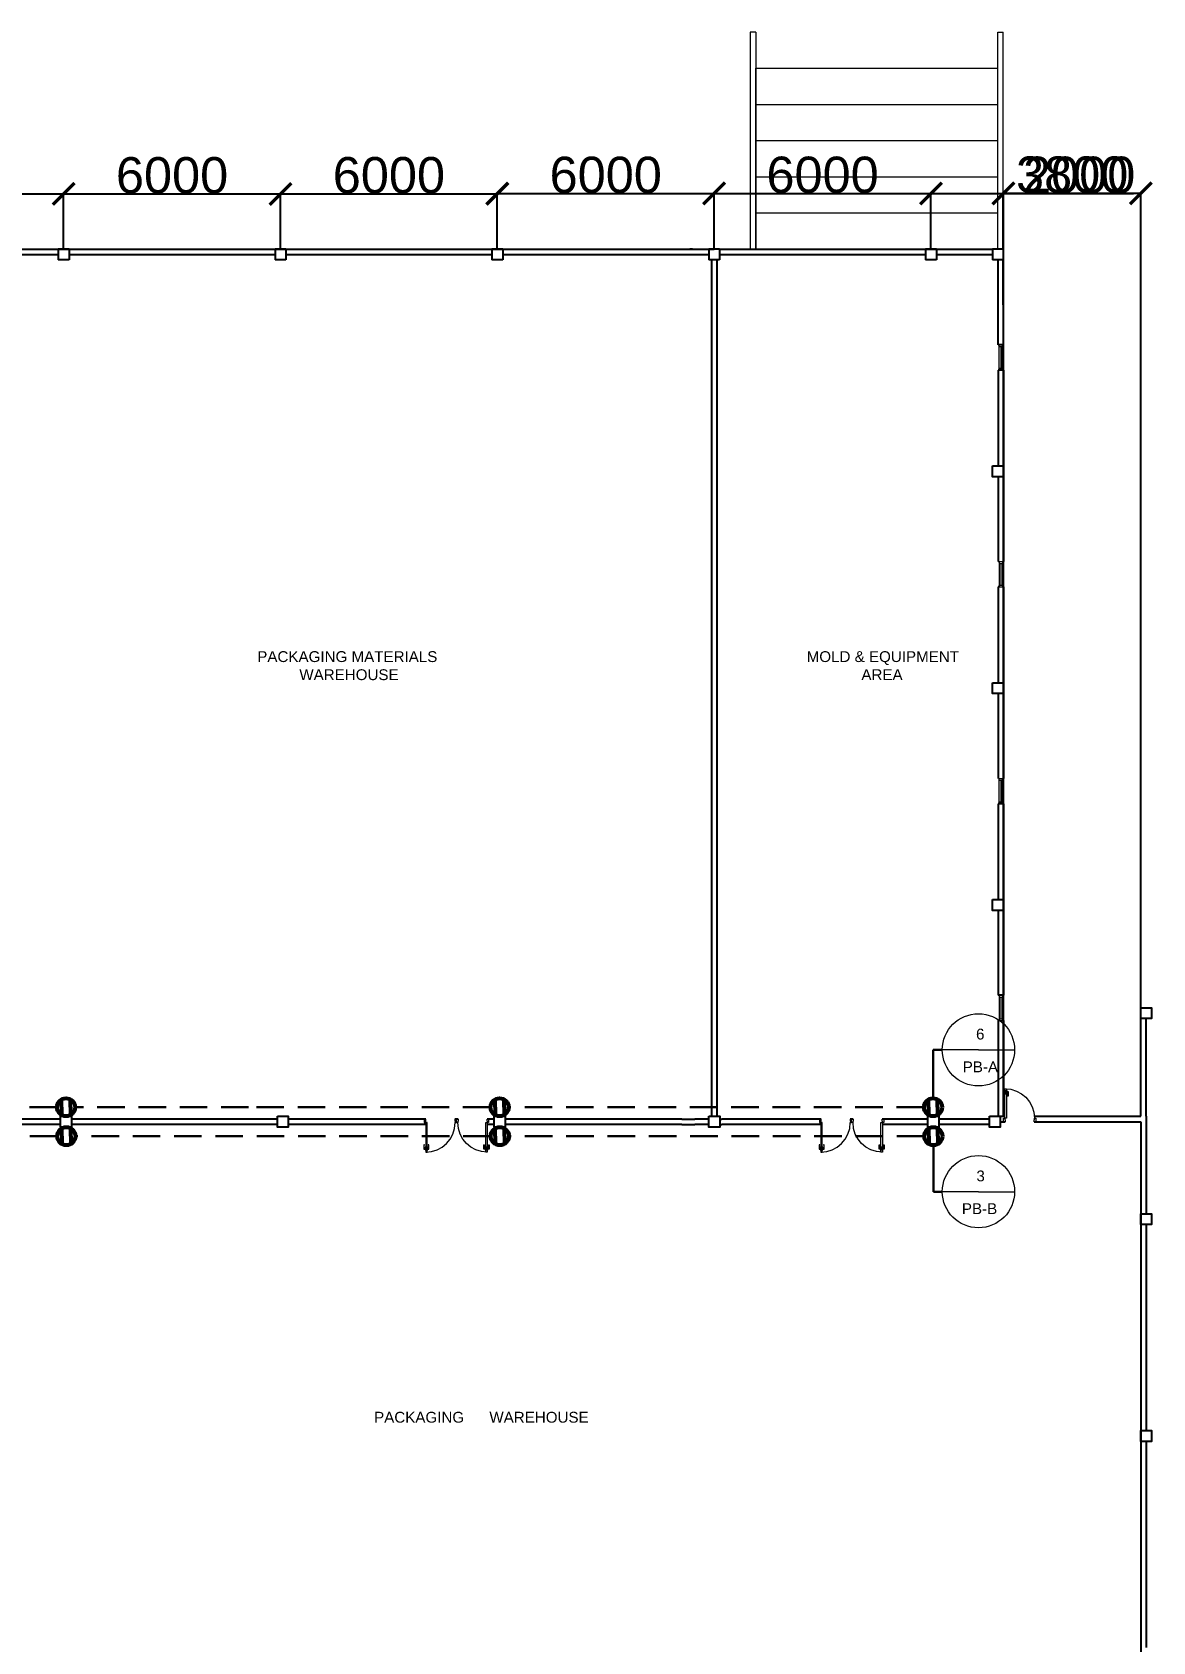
# Model space of a CAD drawing. Header units: millimetres. Extents: x 3339 to 2017737, y 4955 to 2748989.
# Drawn here: x 1218557 to 1249565, y 1545110 to 1589651 of the extents above; entities that cross this region are included whole.
import ezdxf

# ---------------------------------------------------------------- set-up
doc = ezdxf.new("R2010")
doc.units = ezdxf.units.MM
doc.header["$LTSCALE"] = 30
doc.linetypes.add('DASHEDX2', pattern=[38.1, 25.4, -12.7])
for name, color, linetype, lineweight in [('A-DETL-GENF', 92, 'Continuous', 13), ('A-DOOR', 31, 'Continuous', 13), ('A-GLAZ', 151, 'Continuous', 13), ('P. LINE', 50, 'Continuous', 30), ('P. LINES', 151, 'DASHEDX2', 30), ('PANNEL', 255, 'Continuous', 5), ('POWER_BLOCK', 250, 'Continuous', 53), ('STAIR', 1, 'Continuous', 5), ('T-WAL', 4, 'Continuous', 5)]:
    doc.layers.add(name, color=color, linetype=linetype, lineweight=lineweight)
doc.layers.add('MACHINE LAYOUT', color=8, linetype='Continuous')
doc.layers.add('POSTE', color=50, linetype='Continuous')
doc.styles.get("Standard").update_dxf_attribs({"font": 'arial.ttf'})
doc.dimstyles.new('ISO-25', dxfattribs={"dimtxt": 1000, "dimasz": 600, "dimexe": 1.25, "dimexo": 0.625, "dimtad": 1, "dimtxsty": 'Standard', "dimblk": 'ARCHTICK', "dimcen": 2.5, "dimclrd": 4, "dimadec": 0, "dimazin": 0, "dimtfac": 1, "dimtmove": 0, "dimatfit": 3, "dimfxl": 1, "dimarcsym": 0})

# ---------------------------------------------------------------- blocks, each defined once
blk = doc.blocks.new('POSTE.COM')
at = {"layer": 'POSTE'}
blk.add_lwpolyline([(-300, 300), (0, 300), (0, 0), (-300, 0)], close=True, dxfattribs=at)
blk = doc.blocks.new('POSTE bot left')
at = {"layer": 'POSTE'}
blk.add_lwpolyline([(0, 300), (300, 300), (300, 0), (0, 0)], close=True, dxfattribs=at)
blk = doc.blocks.new('Poste 3')
at = {"layer": 'POSTE'}
blk.add_lwpolyline([(0, 0), (300, 0), (300, -300), (0, -300)], close=True, dxfattribs=at)
blk = doc.blocks.new('D4')
at = {"layer": 'A-DETL-GENF'}
for p, q in [((-1072, -29), (-1072, -112)), ((-1052, -29), (-1072, -29)), ((-1060, -41), (-1072, -30)), ((-1072, -112), (-1060, -112)), ((-1059, -112), (-1072, -112)), ((-1072, -112), (-1072, -150)), ((-1072, -150), (-1059, -150)), ((-1060, -112), (-1060, -41)), ((-1060, -41), (-1052, -41)), ((-1059, -150), (-1059, -112)), ((-1059, -115), (-1059, -147)), ((-1027, -115), (-1059, -115)), ((-1059, -147), (-1027, -147)), ((-1052, -41), (-1052, -29)), ((-1021, -74), (-1027, -80)), ((-1027, -80), (-1027, -182)), ((-1027, -147), (-1027, -115)), ((-1027, -182), (-1021, -188)), ((-1021, -188), (-1021, -74)), ((-974, -80), (-981, -74)), ((-981, -74), (-981, -188)), ((-981, -188), (-974, -182)), ((-974, -182), (-974, -80)), ((-943, -115), (-974, -115)), ((-974, -115), (-974, -147)), ((-974, -147), (-943, -147)), ((-930, -29), (-949, -29)), ((-949, -29), (-949, -41)), ((-949, -41), (-941, -41)), ((-943, -112), (-943, -150)), ((-930, -112), (-943, -112)), ((-943, -147), (-943, -115)), ((-943, -150), (-930, -150)), ((-941, -41), (-930, -30)), ((-941, -41), (-941, -112)), ((-941, -112), (-930, -112)), ((-930, -112), (-930, -29)), ((-930, -150), (-930, -112))]:
    blk.add_line(p, q, dxfattribs=at)
at = {"layer": 'A-DOOR', "lineweight": 18}
for p, q in [((-1059, 683), (-1024, 683)), ((-1014, 683), (-1059, 683)), ((-1059, 683), (-1059, 583)), ((-1059, 583), (-1024, 583)), ((-1024, 583), (-1024, 626)), ((-1024, 626), (-1014, 626)), ((-981, 583), (-1021, 583)), ((-1021, 583), (-1021, -231)), ((-1014, 626), (-1014, 683)), ((-981, -231), (-981, 583)), ((-169, 683), (-214, 683)), ((-214, 683), (-214, 626)), ((-214, 626), (-204, 626)), ((-204, 683), (-169, 683)), ((-204, 626), (-204, 583)), ((-204, 583), (-169, 583)), ((-169, 583), (-169, 683)), ((-1021, -231), (-981, -231))]:
    blk.add_line(p, q, dxfattribs=at)
at = {"layer": 'A-DOOR'}
blk.add_arc((-1021, 583), 814, 270, 0, dxfattribs=at)
blk = doc.blocks.new('DOOR')
at = {"layer": 'A-DOOR', "xscale": -1}
blk.add_blockref('D4', (-1059, -683), dxfattribs=at)
blk = doc.blocks.new('D2')
at = {"layer": 'T-WAL', "xscale": -1, "rotation": 270}
blk.add_blockref('DOOR', (0, 0), dxfattribs=at)
at = {"layer": 'T-WAL', "rotation": 270}
blk.add_blockref('DOOR', (0, -1780), dxfattribs=at)
blk = doc.blocks.new('WEWED')
at = {"layer": 'STAIR'}
for p, q in [((-7000, 6000), (-7000, 0)), ((-6850, 6000), (-7000, 6000)), ((-6850, 6000), (-6850, 0)), ((-150, 0), (-150, 6000)), ((-150, 6000), (0, 6000)), ((0, 0), (0, 6000)), ((-6850, 4000), (-6850, 5000)), ((-6850, 5000), (-150, 5000)), ((-6850, 3000), (-6850, 4000)), ((-6850, 4000), (-150, 4000)), ((-6850, 2000), (-6850, 3000)), ((-6850, 3000), (-150, 3000)), ((-6850, 1000), (-6850, 2000)), ((-6850, 2000), (-150, 2000)), ((-6850, 0), (-6850, 1000)), ((-6850, 1000), (-150, 1000)), ((-6850, 0), (-7000, 0)), ((-150, 0), (0, 0))]:
    blk.add_line(p, q, dxfattribs=at)
blk = doc.blocks.new('POSTE')
for p, q in [((300, 300), (0, 300)), ((300, 0), (300, 300)), ((300, 0), (300, 0))]:
    blk.add_line(p, q)
blk.add_lwpolyline([(300, 0), (0, 0), (0, 300)])
blk = doc.blocks.new('_ArchTick')
at = {"color": 0, "linetype": 'ByBlock', "const_width": 0.15}
blk.add_lwpolyline([(-0.5, -0.5), (0.5, 0.5)], dxfattribs=at)
blk = doc.blocks.new('*D192')
at = {"layer": 'Defpoints', "color": 0, "transparency": 16777216}
for p in [(1219427, 1585175), (1213427, 1583651), (1219427, 1583651)]:
    blk.add_point(p, dxfattribs=at)
at = {"layer": 'MACHINE LAYOUT', "color": 0, "lineweight": -2, "transparency": 16777216}
for p, q in [((1213427, 1583652), (1213427, 1585176)), ((1219427, 1583652), (1219427, 1585176))]:
    blk.add_line(p, q, dxfattribs=at)
at = {"layer": 'MACHINE LAYOUT', "color": 4, "lineweight": -2, "transparency": 16777216}
blk.add_line((1213427, 1585175), (1219427, 1585175), dxfattribs=at)
at = {"layer": 'MACHINE LAYOUT', "color": 4, "lineweight": -2, "transparency": 16777216, "xscale": 600, "yscale": 600, "zscale": 600, "rotation": 180}
blk.add_blockref('_ArchTick', (1213427, 1585175), dxfattribs=at)
at = {"layer": 'MACHINE LAYOUT', "color": 4, "lineweight": -2, "transparency": 16777216, "xscale": 600, "yscale": 600, "zscale": 600}
blk.add_blockref('_ArchTick', (1219427, 1585175), dxfattribs=at)
at = {"layer": 'MACHINE LAYOUT', "color": 0, "transparency": 16777216, "insert": (1216427, 1585686), "char_height": 1000, "attachment_point": 5}
blk.add_mtext('6000', dxfattribs=at)
blk = doc.blocks.new('*D193')
at = {"layer": 'Defpoints', "color": 0, "transparency": 16777216}
for p in [(1225427, 1585175), (1219427, 1583651), (1225427, 1583651)]:
    blk.add_point(p, dxfattribs=at)
at = {"layer": 'MACHINE LAYOUT', "color": 0, "lineweight": -2, "transparency": 16777216}
for p, q in [((1219427, 1583652), (1219427, 1585177)), ((1225427, 1583652), (1225427, 1585177))]:
    blk.add_line(p, q, dxfattribs=at)
at = {"layer": 'MACHINE LAYOUT', "color": 4, "lineweight": -2, "transparency": 16777216}
blk.add_line((1219427, 1585175), (1225427, 1585175), dxfattribs=at)
at = {"layer": 'MACHINE LAYOUT', "color": 4, "lineweight": -2, "transparency": 16777216, "xscale": 600, "yscale": 600, "zscale": 600, "rotation": 180}
blk.add_blockref('_ArchTick', (1219427, 1585175), dxfattribs=at)
at = {"layer": 'MACHINE LAYOUT', "color": 4, "lineweight": -2, "transparency": 16777216, "xscale": 600, "yscale": 600, "zscale": 600}
blk.add_blockref('_ArchTick', (1225427, 1585175), dxfattribs=at)
at = {"layer": 'MACHINE LAYOUT', "color": 0, "transparency": 16777216, "insert": (1222427, 1585687), "char_height": 1000, "attachment_point": 5}
blk.add_mtext('6000', dxfattribs=at)
blk = doc.blocks.new('*D194')
at = {"layer": 'Defpoints', "color": 0, "transparency": 16777216}
for p in [(1231427, 1585178), (1225427, 1583651), (1231427, 1583651)]:
    blk.add_point(p, dxfattribs=at)
at = {"layer": 'MACHINE LAYOUT', "color": 0, "lineweight": -2, "transparency": 16777216}
for p, q in [((1225427, 1583652), (1225427, 1585179)), ((1231427, 1583652), (1231427, 1585179))]:
    blk.add_line(p, q, dxfattribs=at)
at = {"layer": 'MACHINE LAYOUT', "color": 4, "lineweight": -2, "transparency": 16777216}
blk.add_line((1225427, 1585178), (1231427, 1585178), dxfattribs=at)
at = {"layer": 'MACHINE LAYOUT', "color": 4, "lineweight": -2, "transparency": 16777216, "xscale": 600, "yscale": 600, "zscale": 600, "rotation": 180}
blk.add_blockref('_ArchTick', (1225427, 1585178), dxfattribs=at)
at = {"layer": 'MACHINE LAYOUT', "color": 4, "lineweight": -2, "transparency": 16777216, "xscale": 600, "yscale": 600, "zscale": 600}
blk.add_blockref('_ArchTick', (1231427, 1585178), dxfattribs=at)
at = {"layer": 'MACHINE LAYOUT', "color": 0, "transparency": 16777216, "insert": (1228427, 1585689), "char_height": 1000, "attachment_point": 5}
blk.add_mtext('6000', dxfattribs=at)
blk = doc.blocks.new('*D195')
at = {"layer": 'Defpoints', "color": 0, "transparency": 16777216}
for p in [(1237427, 1585187), (1231427, 1583651), (1237427, 1583651)]:
    blk.add_point(p, dxfattribs=at)
at = {"layer": 'MACHINE LAYOUT', "color": 0, "lineweight": -2, "transparency": 16777216}
for p, q in [((1231427, 1583652), (1231427, 1585188)), ((1237427, 1583652), (1237427, 1585188))]:
    blk.add_line(p, q, dxfattribs=at)
at = {"layer": 'MACHINE LAYOUT', "color": 4, "lineweight": -2, "transparency": 16777216}
blk.add_line((1231427, 1585187), (1237427, 1585187), dxfattribs=at)
at = {"layer": 'MACHINE LAYOUT', "color": 4, "lineweight": -2, "transparency": 16777216, "xscale": 600, "yscale": 600, "zscale": 600, "rotation": 180}
blk.add_blockref('_ArchTick', (1231427, 1585187), dxfattribs=at)
at = {"layer": 'MACHINE LAYOUT', "color": 4, "lineweight": -2, "transparency": 16777216, "xscale": 600, "yscale": 600, "zscale": 600}
blk.add_blockref('_ArchTick', (1237427, 1585187), dxfattribs=at)
at = {"layer": 'MACHINE LAYOUT', "color": 0, "transparency": 16777216, "insert": (1234427, 1585698), "char_height": 1000, "attachment_point": 5}
blk.add_mtext('6000', dxfattribs=at)
blk = doc.blocks.new('*D196')
at = {"layer": 'Defpoints', "color": 0, "transparency": 16777216}
for p in [(1243427, 1585189), (1237427, 1583651), (1243427, 1583651)]:
    blk.add_point(p, dxfattribs=at)
at = {"layer": 'MACHINE LAYOUT', "color": 0, "lineweight": -2, "transparency": 16777216}
for p, q in [((1237427, 1583652), (1237427, 1585190)), ((1243427, 1583652), (1243427, 1585190))]:
    blk.add_line(p, q, dxfattribs=at)
at = {"layer": 'MACHINE LAYOUT', "color": 4, "lineweight": -2, "transparency": 16777216}
blk.add_line((1237427, 1585189), (1243427, 1585189), dxfattribs=at)
at = {"layer": 'MACHINE LAYOUT', "color": 4, "lineweight": -2, "transparency": 16777216, "xscale": 600, "yscale": 600, "zscale": 600, "rotation": 180}
blk.add_blockref('_ArchTick', (1237427, 1585189), dxfattribs=at)
at = {"layer": 'MACHINE LAYOUT', "color": 4, "lineweight": -2, "transparency": 16777216, "xscale": 600, "yscale": 600, "zscale": 600}
blk.add_blockref('_ArchTick', (1243427, 1585189), dxfattribs=at)
at = {"layer": 'MACHINE LAYOUT', "color": 0, "transparency": 16777216, "insert": (1240427, 1585700), "char_height": 1000, "attachment_point": 5}
blk.add_mtext('6000', dxfattribs=at)
blk = doc.blocks.new('W1')
at = {"layer": 'A-GLAZ'}
for p, q in [((100, 650), (0, 650)), ((50, 50), (50, 650)), ((100, 50), (0, 50)), ((100, 0), (0, 0))]:
    blk.add_line(p, q, dxfattribs=at)
blk.add_lwpolyline([(100, 0), (100, 700), (0, 700), (0, 0)], dxfattribs=at)
blk = doc.blocks.new('*D209')
at = {"layer": 'Defpoints', "color": 0, "transparency": 16777216}
for p in [(1245427, 1585190), (1243427, 1583651), (1245427, 1583651)]:
    blk.add_point(p, dxfattribs=at)
at = {"layer": 'MACHINE LAYOUT', "color": 0, "lineweight": -2, "transparency": 16777216}
for p, q in [((1243427, 1583652), (1243427, 1585191)), ((1245427, 1583652), (1245427, 1585191))]:
    blk.add_line(p, q, dxfattribs=at)
at = {"layer": 'MACHINE LAYOUT', "color": 4, "lineweight": -2, "transparency": 16777216}
for p, q in [((1243427, 1585190), (1245427, 1585190)), ((1245427, 1585190), (1249028, 1585190))]:
    blk.add_line(p, q, dxfattribs=at)
at = {"layer": 'MACHINE LAYOUT', "color": 4, "lineweight": -2, "transparency": 16777216, "xscale": 600, "yscale": 600, "zscale": 600, "rotation": 180}
blk.add_blockref('_ArchTick', (1243427, 1585190), dxfattribs=at)
at = {"layer": 'MACHINE LAYOUT', "color": 4, "lineweight": -2, "transparency": 16777216, "xscale": 600, "yscale": 600, "zscale": 600}
blk.add_blockref('_ArchTick', (1245427, 1585190), dxfattribs=at)
at = {"layer": 'MACHINE LAYOUT', "color": 0, "transparency": 16777216, "insert": (1247527, 1585701), "char_height": 1000, "attachment_point": 5}
blk.add_mtext('2000', dxfattribs=at)
blk = doc.blocks.new('*D210')
at = {"layer": 'Defpoints', "color": 0, "transparency": 16777216}
for p in [(1249233, 1585194), (1245433, 1559651), (1249233, 1559651)]:
    blk.add_point(p, dxfattribs=at)
at = {"layer": 'MACHINE LAYOUT', "color": 0, "lineweight": -2, "transparency": 16777216}
for p, q in [((1245433, 1559652), (1245433, 1585195)), ((1249233, 1559652), (1249233, 1585195))]:
    blk.add_line(p, q, dxfattribs=at)
at = {"layer": 'MACHINE LAYOUT', "color": 4, "lineweight": -2, "transparency": 16777216}
blk.add_line((1245433, 1585194), (1249233, 1585194), dxfattribs=at)
at = {"layer": 'MACHINE LAYOUT', "color": 4, "lineweight": -2, "transparency": 16777216, "xscale": 600, "yscale": 600, "zscale": 600, "rotation": 180}
blk.add_blockref('_ArchTick', (1245433, 1585194), dxfattribs=at)
at = {"layer": 'MACHINE LAYOUT', "color": 4, "lineweight": -2, "transparency": 16777216, "xscale": 600, "yscale": 600, "zscale": 600}
blk.add_blockref('_ArchTick', (1249233, 1585194), dxfattribs=at)
at = {"layer": 'MACHINE LAYOUT', "color": 0, "transparency": 16777216, "insert": (1247333, 1585706), "char_height": 1000, "attachment_point": 5}
blk.add_mtext('3800', dxfattribs=at)
blk = doc.blocks.new('P BLC')
at = {"layer": 'POWER_BLOCK'}
for p, q in [((0, 217), (0, 433)), ((0, 217), (0, 0)), ((250, 217), (250, 433)), ((250, 217), (250, 0))]:
    blk.add_line(p, q, dxfattribs=at)
blk.add_circle((125, 217), 250, dxfattribs=at)

msp = doc.modelspace()

# ---------------------------------------------------------------- linework, layer by layer
at = {"layer": 'MACHINE LAYOUT', "transparency": 33554585}
for p, q in [((1213426.773, 1583651.263), (1219276.773, 1583651.263)), ((1213576.773, 1583501.263), (1219276.773, 1583501.263)), ((1219276.773, 1583651.263), (1219426.773, 1583651.263)), ((1219426.773, 1583651.263), (1225426.773, 1583651.263)), ((1219426.773, 1583651.263), (1225276.773, 1583651.263)), ((1219576.773, 1583501.263), (1225276.773, 1583501.263)), ((1225426.773, 1583651.263), (1231276.773, 1583651.263)), ((1225576.773, 1583501.263), (1231276.773, 1583501.263)), ((1231276.773, 1583651.263), (1231426.773, 1583651.263)), ((1231426.773, 1583651.263), (1237276.773, 1583651.263)), ((1231576.773, 1583501.263), (1237276.773, 1583501.263)), ((1236826.773, 1583651.263), (1236751.773, 1583651.263)), ((1237276.773, 1583651.263), (1237426.773, 1583651.263)), ((1237576.773, 1583651.263), (1243276.773, 1583651.263)), ((1237576.773, 1583501.263), (1243276.773, 1583501.263)), ((1243276.773, 1583651.263), (1245035.272, 1583651.263)), ((1243276.773, 1583651.263), (1243426.773, 1583651.263)), ((1243426.773, 1583651.263), (1245126.773, 1583651.263)), ((1243576.773, 1583501.263), (1245035.272, 1583501.263)), ((1245035.272, 1583501.263), (1245126.773, 1583501.263)), ((1237351.773, 1583351.263), (1237351.773, 1559652.125)), ((1237501.773, 1583351.263), (1237501.773, 1559652.125)), ((1245282.887, 1583201.263), (1245282.887, 1583351.263)), ((1245282.887, 1583051.263), (1245282.887, 1583201.263)), ((1245282.887, 1581001.263), (1245282.887, 1583051.263)), ((1245426.457, 1583201.263), (1245426.773, 1583201.263)), ((1245426.773, 1583201.263), (1245426.773, 1583351.263)), ((1245431.411, 1581001.263), (1245426.773, 1583201.263)), ((1245432.887, 1581001.263), (1245282.887, 1581001.263)), ((1245282.887, 1580301.263), (1245282.887, 1577651.263)), ((1245432.887, 1580301.263), (1245282.887, 1580301.263)), ((1245432.887, 1580301.263), (1245432.887, 1575001.263)), ((1245432.887, 1577651.263), (1245432.887, 1580301.263)), ((1245132.887, 1577351.263), (1245132.887, 1577651.263)), ((1245282.887, 1577351.263), (1245282.887, 1575001.263)), ((1245310.915, 1575001.263), (1245282.887, 1575001.263)), ((1245432.887, 1575001.263), (1245410.915, 1575001.263)), ((1245282.887, 1574301.263), (1245282.887, 1571651.263)), ((1245310.915, 1574301.263), (1245282.887, 1574301.263)), ((1245432.887, 1574301.263), (1245410.915, 1574301.263)), ((1245432.887, 1574301.263), (1245432.887, 1569001.263)), ((1245432.887, 1571651.263), (1245432.887, 1574301.263)), ((1245282.887, 1571351.263), (1245282.887, 1569001.263)), ((1245282.887, 1568301.263), (1245282.887, 1565651.263)), ((1245432.887, 1568301.263), (1245282.887, 1568301.263)), ((1245432.887, 1568301.263), (1245432.887, 1563001.263)), ((1245432.887, 1565651.263), (1245432.887, 1568301.263)), ((1245132.887, 1565351.263), (1245132.887, 1565651.263)), ((1245282.887, 1565351.263), (1245282.887, 1563001.263)), ((1245432.887, 1563001.263), (1245282.887, 1563001.263)), ((1245282.887, 1562301.263), (1245282.887, 1559651.263)), ((1245432.887, 1562301.263), (1245432.887, 1559651.263)), ((1245432.887, 1559651.263), (1245432.887, 1562301.263)), ((1249232.886, 1559651.263), (1249232.886, 1562353.979)), ((1249382.886, 1559651.263), (1249382.886, 1562353.979)), ((1219341.386, 1559576.263), (1215876.223, 1559576.263)), ((1219341.386, 1559426.263), (1215876.223, 1559426.263)), ((1219341.386, 1559651.263), (1219641.386, 1559651.263)), ((1225341.386, 1559576.263), (1219641.386, 1559576.263)), ((1225341.386, 1559426.263), (1219641.386, 1559426.263)), ((1225341.386, 1559651.263), (1225641.386, 1559651.263)), ((1229451.896, 1559576.263), (1225641.386, 1559576.263)), ((1229444.896, 1559426.263), (1225641.386, 1559426.263)), ((1230341.896, 1559576.263), (1230251.896, 1559576.263)), ((1231341.386, 1559576.263), (1231141.896, 1559576.263)), ((1231341.386, 1559426.263), (1231148.896, 1559426.263)), ((1231341.386, 1559651.263), (1231641.386, 1559651.263)), ((1236534.829, 1559576.263), (1231641.386, 1559576.263)), ((1236534.829, 1559426.263), (1231641.386, 1559426.263)), ((1236534.829, 1559576.263), (1236888.284, 1559576.263)), ((1236534.829, 1559426.263), (1236888.284, 1559426.263)), ((1236834.829, 1559576.263), (1236888.284, 1559576.263)), ((1236834.829, 1559426.263), (1236888.284, 1559426.263)), ((1237281.754, 1559576.263), (1236888.284, 1559576.263)), ((1237281.754, 1559426.263), (1236888.284, 1559426.263)), ((1237581.754, 1559576.263), (1237641.386, 1559576.263)), ((1237581.754, 1559426.263), (1237641.386, 1559426.263)), ((1240386.386, 1559576.263), (1237641.386, 1559576.263)), ((1240379.386, 1559426.263), (1237641.386, 1559426.263)), ((1241276.386, 1559576.263), (1241186.386, 1559576.263)), ((1243341.386, 1559576.263), (1242076.386, 1559576.263)), ((1243341.386, 1559426.263), (1242083.386, 1559426.263)), ((1245041.386, 1559576.263), (1243641.386, 1559576.263)), ((1245041.386, 1559426.263), (1243641.386, 1559426.263)), ((1245041.386, 1559351.263), (1245041.386, 1559651.263)), ((1245341.386, 1559651.263), (1245474.212, 1559651.263)), ((1245341.386, 1559501.263), (1245481.212, 1559501.263)), ((1246281.212, 1559501.263), (1248991.386, 1559501.263)), ((1246286.675, 1559651.263), (1248991.386, 1559651.263)), ((1248991.386, 1559651.263), (1249232.886, 1559651.263)), ((1248991.386, 1559501.263), (1249232.886, 1559501.263)), ((1249232.886, 1559501.263), (1249232.886, 1542801.263)), ((1249232.886, 1559501.263), (1249232.886, 1542801.263)), ((1249382.886, 1559651.263), (1249382.886, 1556953.979)), ((1249382.886, 1556653.979), (1249382.886, 1550953.979)), ((1249382.886, 1550653.979), (1249382.886, 1544953.979))]:
    msp.add_line(p, q, dxfattribs=at)
at = {"layer": 'P. LINE'}
for p, q in [((1243484.624, 1560779.781), (1243484.624, 1561490.45)), ((1243484.624, 1561490.45), (1243740.337, 1561490.45)), ((1243484.624, 1560151.263), (1243484.624, 1560779.781)), ((1243491.828, 1558851.263), (1243491.828, 1558464.346)), ((1243491.828, 1558464.346), (1243491.828, 1557565.693)), ((1243491.828, 1557565.693), (1243740.337, 1557565.693))]:
    msp.add_line(p, q, dxfattribs=at)
at = {"layer": 'P. LINES'}
for p, q in [((1219244.234, 1559901.263), (1213119.598, 1559901.263)), ((1224545.848, 1559901.263), (1219744.234, 1559901.263)), ((1231239.094, 1559901.263), (1224545.848, 1559901.263)), ((1243234.624, 1559901.263), (1231739.094, 1559901.263)), ((1219251.438, 1559101.263), (1213176.467, 1559101.263)), ((1231246.298, 1559101.263), (1219751.438, 1559101.263)), ((1243241.828, 1559101.263), (1231746.298, 1559101.263))]:
    msp.add_line(p, q, dxfattribs=at)
at = {"layer": 'PANNEL'}
for p, q in [((1244740.337, 1561490.45), (1243740.337, 1561490.45)), ((1244740.337, 1561490.45), (1245740.337, 1561490.45)), ((1244740.337, 1557565.693), (1243740.337, 1557565.693)), ((1244740.337, 1557565.693), (1245740.337, 1557565.693))]:
    msp.add_line(p, q, dxfattribs=at)
for centre in [(1244740.337, 1561490.45), (1244740.337, 1557565.693)]:
    msp.add_circle(centre, 1000, dxfattribs=at)

# ---------------------------------------------------------------- block references
at = {"layer": 'MACHINE LAYOUT', "transparency": 33554585, "xscale": -1, "rotation": 180}
for p in [(1219276.773, 1583651.263), (1225276.773, 1583651.263), (1231276.773, 1583651.263), (1237276.773, 1583651.263), (1243276.773, 1583651.263), (1245126.773, 1583651.263)]:
    msp.add_blockref('POSTE', p, dxfattribs=at)
at = {"layer": 'MACHINE LAYOUT', "transparency": 33554585}
for name, p, rotation in [('W1', (1245407.739, 1581001.263), 180), ('W1', (1245410.915, 1575001.263), 180), ('W1', (1245407.695, 1569001.263), 180), ('W1', (1245412.049, 1563001.263), 180), ('DOOR', (1245436.212, 1559501.263), 180), ('D2', (1229406.896, 1559576.263), 90), ('D2', (1240341.386, 1559576.263), 90)]:
    msp.add_blockref(name, p, dxfattribs=dict(at, rotation=rotation))
for name, p in [('POSTE bot left', (1245132.887, 1577351.263)), ('POSTE bot left', (1245132.887, 1571351.263)), ('POSTE bot left', (1245132.887, 1565351.263)), ('POSTE.COM', (1249532.885, 1562353.979)), ('Poste 3', (1219341.386, 1559651.263)), ('Poste 3', (1225341.386, 1559651.263)), ('Poste 3', (1231341.386, 1559651.263)), ('Poste 3', (1237281.754, 1559652.125)), ('Poste 3', (1243341.386, 1559651.263)), ('POSTE bot left', (1245041.386, 1559351.263)), ('POSTE.COM', (1249532.885, 1556653.979)), ('POSTE.COM', (1249532.886, 1550653.979))]:
    msp.add_blockref(name, p, dxfattribs=at)
at = {"layer": 'POWER_BLOCK'}
for p in [(1219369.234, 1559684.756), (1231364.094, 1559684.756), (1243359.624, 1559684.756), (1219376.438, 1558884.756), (1231371.298, 1558884.756), (1243366.828, 1558884.756)]:
    msp.add_blockref('P BLC', p, dxfattribs=at)
at = {"layer": 'STAIR'}
msp.add_blockref('WEWED', (1245426.773, 1583651.263), dxfattribs=at)

# ---------------------------------------------------------------- texts
at = {"layer": 'MACHINE LAYOUT', "transparency": 33554585, "char_height": 300, "attachment_point": 1}
for s, width, insert in [('PACKAGING MATERIALS \\P          WAREHOUSE', 5964.3601, (1224784.772, 1572522.191)), ('MOLD & EQUIPMENT\\P             AREA', 5964.3601, (1239987.591, 1572522.191)), ('PACKAGING      WAREHOUSE', 8167.63992, (1228017.464, 1551473.763))]:
    msp.add_mtext_dynamic_manual_height_columns(s, width=width, gutter_width=1500, heights=[0], dxfattribs=dict(at, insert=insert))
at = {"layer": 'PANNEL', "char_height": 300, "attachment_point": 1}
for s, width, heights, insert in [('6', 736.07443, [0], (1244673.648, 1562076.437)), ('PB-A', 649.62746, [310.232], (1244305.433, 1561170.054)), ('3', 736.07443, [0], (1244684.204, 1558151.68)), ('PB-B', 649.62746, [310.232], (1244281.876, 1557245.297))]:
    msp.add_mtext_dynamic_manual_height_columns(s, width=width, gutter_width=1500, heights=heights, dxfattribs=dict(at, insert=insert))

# ---------------------------------------------------------------- dimensions: what is measured, and where the dimension line sits
at = {"layer": 'MACHINE LAYOUT', "transparency": 33554585}
for base, p1, p2, picture, middle in [((1219426.773, 1585174.606), (1213426.773, 1583651.263), (1219426.773, 1583651.263), '*D192', (1216426.773, 1585685.804)), ((1225426.773, 1585175.324), (1219426.773, 1583651.263), (1225426.773, 1583651.263), '*D193', (1222426.773, 1585686.522)), ((1231426.773, 1585178.069), (1225426.773, 1583651.263), (1231426.773, 1583651.263), '*D194', (1228426.773, 1585689.267)), ((1237426.773, 1585187.055), (1231426.773, 1583651.263), (1237426.773, 1583651.263), '*D195', (1234426.773, 1585698.253)), ((1243426.773, 1585188.748), (1237426.773, 1583651.263), (1243426.773, 1583651.263), '*D196', (1240426.773, 1585699.946)), ((1245426.773, 1585189.998), (1243426.773, 1583651.263), (1245426.773, 1583651.263), '*D209', (1247527.398, 1585701.196)), ((1249232.886, 1585194.092), (1245432.887, 1559651.263), (1249232.886, 1559651.263), '*D210', (1247332.886, 1585705.631))]:
    dim = msp.add_linear_dim(base=base, p1=p1, p2=p2, dimstyle='ISO-25', dxfattribs=at)
    dim.commit()
    dim.dimension.update_dxf_attribs({"geometry": picture, "text_midpoint": middle})

doc.saveas('drawing.dxf')
